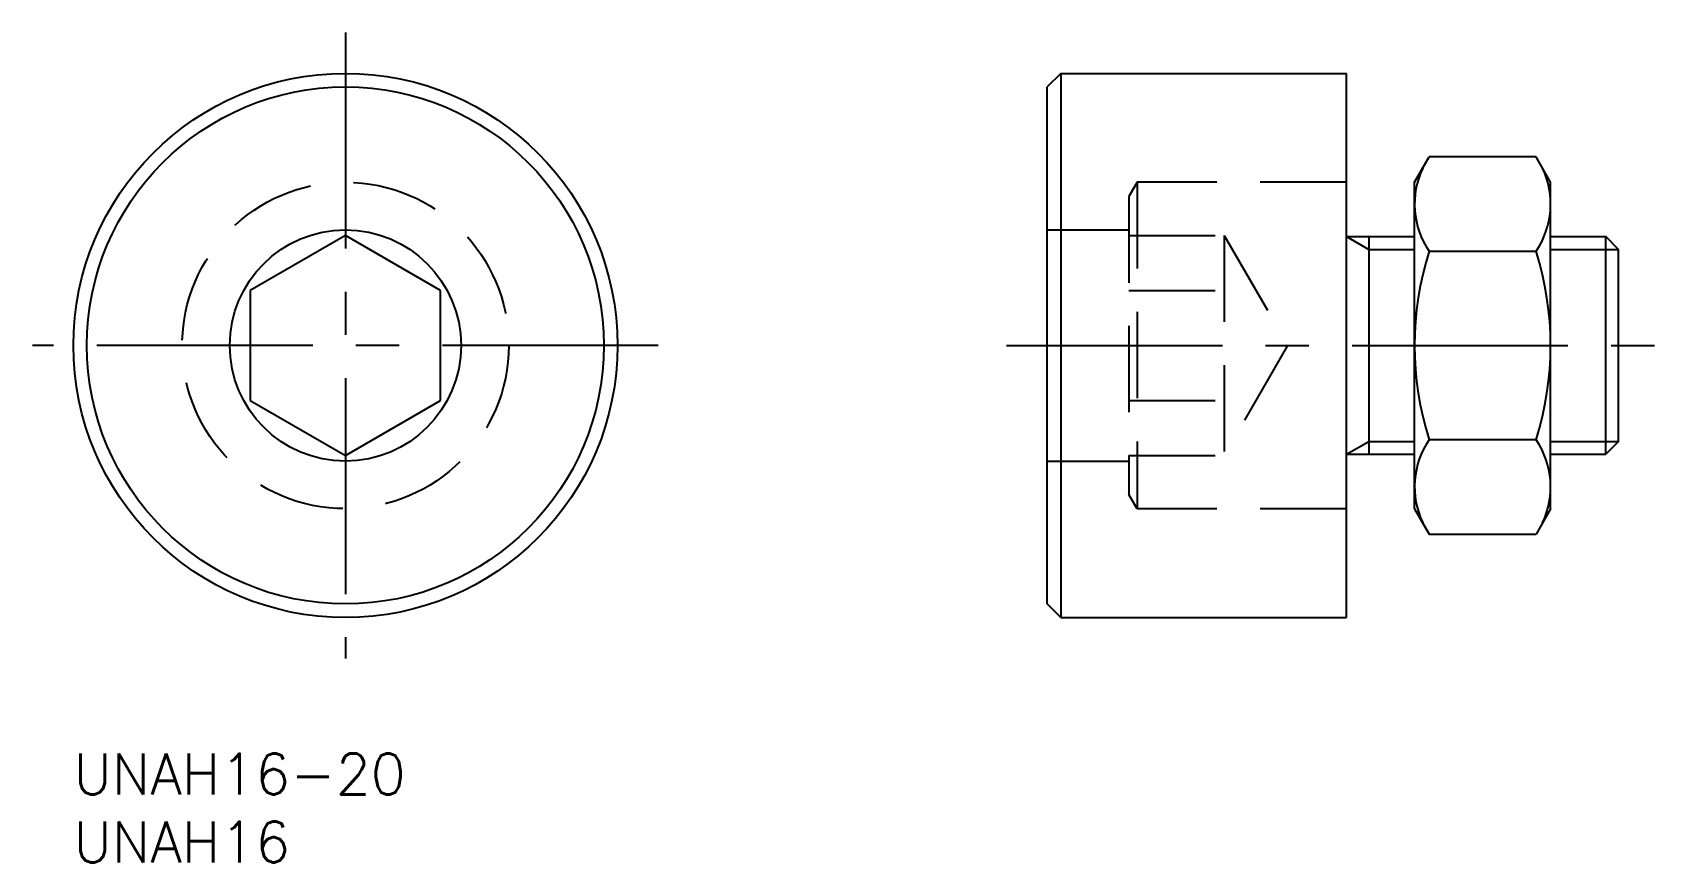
# Model space of a CAD drawing. Extents: x -3 to 117, y -8 to 53.
import ezdxf

# ---------------------------------------------------------------- set-up
doc = ezdxf.new("R2010")
doc.units = 0
doc.header["$LTSCALE"] = 0.5
doc.linetypes.add('CENTER', pattern=[50.8, 31.75, -6.35, 6.35, -6.35])
doc.linetypes.add('DASHED', pattern=[19.05, 12.7, -6.35])
for name, color, linetype in [('MSM_CENTER', 1, 'CENTER'), ('MSM_CONTINUOUS', 7, 'CONTINUOUS'), ('MSM_DASHED', 4, 'DASHED'), ('MSM_NARROW', 5, 'CONTINUOUS'), ('MSM_PART_NUMBER', 7, 'CONTINUOUS')]:
    doc.layers.add(name, color=color, linetype=linetype)
doc.styles.get("Standard").update_dxf_attribs({"font": 'txt.shx', "height": 3, "bigfont": 'bigfont.shx'})

# ---------------------------------------------------------------- blocks, each defined once
blk = doc.blocks.new('*U6')
at = {"layer": 'MSM_PART_NUMBER'}
blk.add_text('UNAH16-20', height=3, dxfattribs=at).set_placement((0, -3))
blk = doc.blocks.new('*U7')
at = {"layer": 'MSM_PART_NUMBER'}
blk.add_text('UNAH16', height=3, dxfattribs=at).set_placement((0, -8))

msp = doc.modelspace()

# ---------------------------------------------------------------- linework, layer by layer
at = {"layer": 'MSM_CENTER'}
for p, q in [((20, 53), (20, 7)), ((43, 30), (-3, 30)), ((68.59, 30), (116.59, 30))]:
    msp.add_line(p, q, dxfattribs=at)
at = {"layer": 'MSM_CONTINUOUS'}
for p, q in [((72.59, 50), (71.59, 49)), ((72.59, 50), (93.59, 50)), ((72.59, 50), (72.59, 10)), ((93.59, 10), (93.59, 50)), ((71.59, 11), (71.59, 49)), ((98.59, 42), (99.66, 43.86)), ((107.52, 43.86), (99.66, 43.86)), ((108.59, 42), (107.52, 43.86)), ((98.59, 18), (98.59, 42)), ((108.59, 18), (108.59, 42)), ((20, 38.08), (13, 34.04)), ((27, 34.04), (20, 38.08)), ((93.59, 38), (98.59, 38)), ((95.23, 38), (95.23, 22)), ((108.59, 38), (112.64, 38)), ((112.64, 22), (112.64, 38)), ((113.59, 37.05), (112.64, 38)), ((99.66, 36.93), (107.52, 36.93)), ((113.59, 22.95), (113.59, 37.05)), ((13, 34.04), (13, 25.96)), ((27, 25.96), (27, 34.04)), ((13, 25.96), (20, 21.92)), ((20, 21.92), (27, 25.96)), ((107.52, 23.07), (99.66, 23.07)), ((113.59, 22.95), (112.64, 22)), ((93.59, 22), (98.59, 22)), ((108.59, 22), (112.64, 22)), ((98.59, 18), (99.66, 16.14)), ((108.59, 18), (107.52, 16.14)), ((99.66, 16.14), (107.52, 16.14)), ((72.59, 10), (71.59, 11)), ((72.59, 10), (93.59, 10))]:
    msp.add_line(p, q, dxfattribs=at)
for radius in [20, 19, 8.5]:
    msp.add_circle((20, 30), radius, dxfattribs=at)
for centre, radius, start, end in [((104.72, 40.39), 6.13, 154.3842, 214.3842), ((102.46, 40.39), 6.13, 325.6158, 25.6158), ((121.52, 30), 22.93, 162.412, 197.588), ((85.66, 30), 22.93, 342.412, 17.588), ((104.72, 19.61), 6.13, 145.6158, 205.6158), ((102.46, 19.61), 6.13, 334.3842, 34.3842)]:
    msp.add_arc(centre, radius, start, end, dxfattribs=at)
at = {"layer": 'MSM_DASHED'}
for p, q in [((78.19, 42), (77.59, 40.96)), ((78.19, 42), (78.19, 18)), ((93.59, 42), (78.19, 42)), ((77.59, 40.96), (77.59, 19.04)), ((71.59, 38.5), (77.59, 38.5)), ((77.59, 38.08), (84.59, 38.08)), ((84.59, 38.08), (84.59, 21.92)), ((84.59, 38.08), (89.26, 30)), ((77.59, 34.04), (84.59, 34.04)), ((89.26, 30), (84.59, 21.92)), ((77.59, 25.96), (84.59, 25.96)), ((77.59, 21.92), (84.59, 21.92)), ((71.59, 21.5), (77.59, 21.5)), ((78.19, 18), (77.59, 19.04)), ((93.59, 18), (78.19, 18))]:
    msp.add_line(p, q, dxfattribs=at)
msp.add_circle((20, 30), 12, dxfattribs=at)
at = {"layer": 'MSM_NARROW'}
for p, q in [((93.59, 38), (95.23, 37.05)), ((95.23, 37.05), (98.59, 37.05)), ((108.59, 37.05), (113.59, 37.05)), ((93.59, 22), (95.23, 22.95)), ((95.23, 22.95), (98.59, 22.95)), ((108.59, 22.95), (113.59, 22.95))]:
    msp.add_line(p, q, dxfattribs=at)

# ---------------------------------------------------------------- block references
at = {"layer": 'MSM_CONTINUOUS'}
for name in ['*U6', '*U7']:
    msp.add_blockref(name, (0, 0), dxfattribs=at)

doc.saveas('drawing.dxf')
